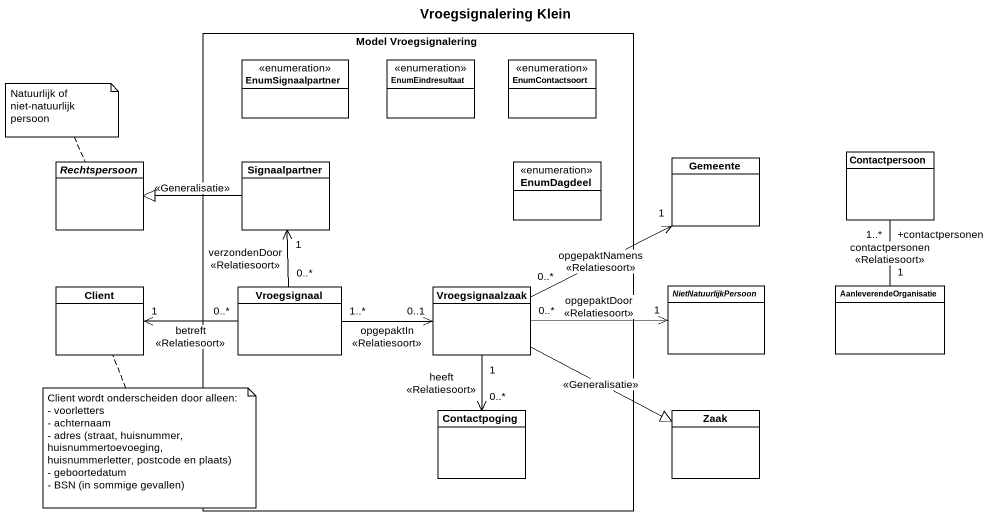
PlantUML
@startuml
title Vroegsignalering Klein
hide circle
hide empty members
rectangle "Model Vroegsignalering" as Model_Vroegsignalering {
  enum EnumSignaalpartner
  enum EnumEindresultaat
  enum EnumContactsoort
  class Signaalpartner
  enum EnumDagdeel
  class Vroegsignaal
  class Vroegsignaalzaak
  class Contactpoging
}
abstract class Rechtspersoon
class Gemeente
class Contactpersoon
class Client
abstract class NietNatuurlijkPersoon
class AanleverendeOrganisatie
class Zaak
Signaalpartner -left-|> Rechtspersoon : <<Generalisatie>>
Vroegsignaal "0..*" -up-> "1" Signaalpartner : verzondenDoor\n<<Relatiesoort>>
Vroegsignaal "0..*" -left-> "1" Client : betreft\n<<Relatiesoort>>
Vroegsignaal "1..*" -right-> "0..1" Vroegsignaalzaak : opgepaktIn\n<<Relatiesoort>>
Vroegsignaalzaak "0..*" -right-> "1" Gemeente : opgepaktNamens\n<<Relatiesoort>>
Vroegsignaalzaak "0..*" -right-> "1" NietNatuurlijkPersoon : opgepaktDoor\n<<Relatiesoort>>
Vroegsignaalzaak "1" --> "0..*" Contactpoging : heeft\n<<Relatiesoort>>
Vroegsignaalzaak -right-|> Zaak : <<Generalisatie>>
AanleverendeOrganisatie "1" -up- "+contactpersonen\n1..*" Contactpersoon : contactpersonen\n<<Relatiesoort>>
note top of Rechtspersoon : Natuurlijk of niet-natuurlijk persoon
note bottom of Client
  Client wordt onderscheiden door alleen:
  - voorletters
  - achternaam
  - adres (straat, huisnummer, huisnummertoevoeging, huisnummerletter, postcode en plaats)
  - geboortedatum
  - BSN (in sommige gevallen)
end note
@enduml
